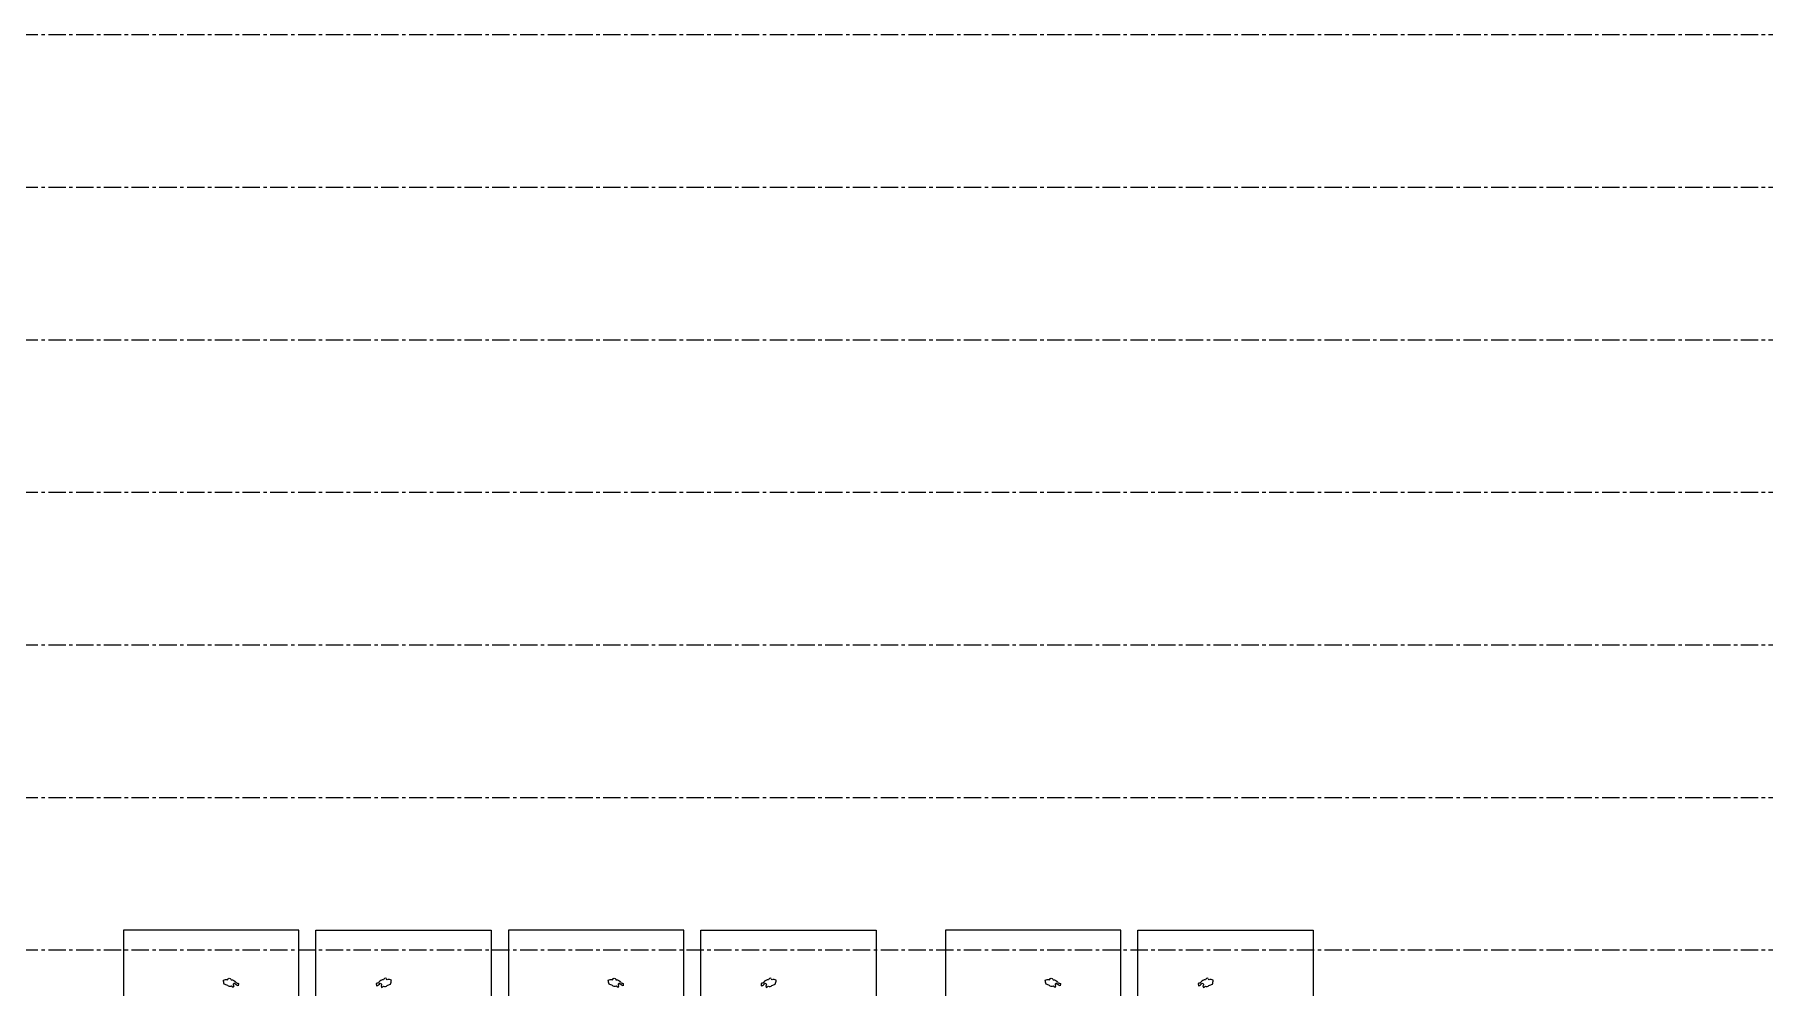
# Model space of a CAD drawing. Header units: millimetres. Extents: x -100356 to 314685, y 446 to 1273965.
# Drawn here: x 255087 to 292495, y 186175 to 206786 of the extents above; entities that cross this region are included whole.
import ezdxf
from ezdxf.xclip import XClip

# ---------------------------------------------------------------- set-up
doc = ezdxf.new("R2010")
doc.units = ezdxf.units.MM
doc.header["$XCLIPFRAME"] = 2
doc.linetypes.add('section$0$CENTER', pattern=[2, 1.25, -0.25, 0.25, -0.25])
doc.layers.add('NAM', color=3, linetype='Continuous')
doc.layers.add('section$0$植栽2', color=74, linetype='Continuous')
doc.layers.add('section$0$A-_FLORLEVL_E', color=7, linetype='Continuous', lineweight=5)
doc.layers.add('section$0$NKC_TRUC', color=8, linetype='section$0$CENTER', lineweight=13)

# ---------------------------------------------------------------- blocks, each defined once
blk = doc.blocks.new('section$0$grid section')
at = {"layer": 'section$0$NKC_TRUC', "ltscale": 300}
for p, q in [((-141943.9, 42200), (0, 42200)), ((-141943.9, 38900), (0, 38900)), ((-141943.9, 35600), (0, 35600)), ((-141943.9, 32300), (0, 32300)), ((-141943.9, 29000), (0, 29000)), ((-141943.9, 25700), (0, 25700)), ((-141943.9, 22400), (0, 22400))]:
    blk.add_line(p, q, dxfattribs=at)
blk = doc.blocks.new('section$0$A$C07C5541A')
blk.add_lwpolyline([(1548, 2396, -0.549301), (1591, 2373, -0.27272), (1664, 2337, 0.173203), (1704, 2318), (1702, 2279, -0.220291), (1646, 2323, 0.655212), (1631, 2280), (1624, 2257, 0.023788), (1593, 2277, -0.460938), (1539, 2288, -0.063919), (1485, 2305, -0.05722), (1471, 2367, -0.282349), (1536, 2372), (1546, 2391)], format="xyb")
blk = doc.blocks.new('podium elevation 2')
at = {"layer": 'section$0$植栽2'}
ref = blk.add_blockref('section$0$A$C07C5541A', (187282, 749656, 0), dxfattribs=dict(at, xscale=-1.4, yscale=1.4, zscale=1.4, rotation=180))
XClip(ref).set_block_clipping_path([(-71.8815233162, 478.8074569487), (2637.5771658838, 3142.7058254741)])
ref = blk.add_blockref('section$0$A$C07C5541A', (195035, 749656, 0), dxfattribs=dict(at, xscale=1.4, yscale=1.4, zscale=1.4, rotation=180))
XClip(ref).set_block_clipping_path([(-71.8815233162, 478.8074569487), (2637.5771658838, 3142.7058254741)])
ref = blk.add_blockref('section$0$A$C07C5541A', (196734, 749656, 0), dxfattribs=dict(at, xscale=-1.4, yscale=1.4, zscale=1.4, rotation=180))
XClip(ref).set_block_clipping_path([(-71.8815233162, 478.8074569487), (2637.5771658838, 3142.7058254741)])
ref = blk.add_blockref('section$0$A$C07C5541A', (204486, 749656, 0), dxfattribs=dict(at, xscale=1.4, yscale=1.4, zscale=1.4, rotation=180))
XClip(ref).set_block_clipping_path([(-71.8815233162, 478.8074569487), (2637.5771658838, 3142.7058254741)])
ref = blk.add_blockref('section$0$A$C07C5541A', (205056, 749656, 0), dxfattribs=dict(at, xscale=-1.4, yscale=1.4, zscale=1.4, rotation=180))
XClip(ref).set_block_clipping_path([(-71.8815233162, 478.8074569487), (2637.5771658838, 3142.7058254741)])
ref = blk.add_blockref('section$0$A$C07C5541A', (212809, 749656, 0), dxfattribs=dict(at, xscale=1.4, yscale=1.4, zscale=1.4, rotation=180))
XClip(ref).set_block_clipping_path([(-71.8815233162, 478.8074569487), (2637.5771658838, 3142.7058254741)])
blk = doc.blocks.new('elevation 2')
at = {"layer": 'NAM'}
blk.add_blockref('podium elevation 2', (0, 0), dxfattribs=at)
at = {"layer": 'section$0$A-_FLORLEVL_E'}
ref = blk.add_blockref('section$0$grid section', (168668, 768086, 0), dxfattribs=dict(at, rotation=179.9999999999999))
XClip(ref).set_block_clipping_path([(-119666.1420795996, -2828.0112587469), (13434.162033715, 108709.4843590449)])

msp = doc.modelspace()

# ---------------------------------------------------------------- block references
at = {"layer": 'NAM', "rotation": 180}
msp.add_blockref('elevation 2', (469918.7, 932671.5, 0), dxfattribs=at)

doc.saveas('drawing.dxf')
